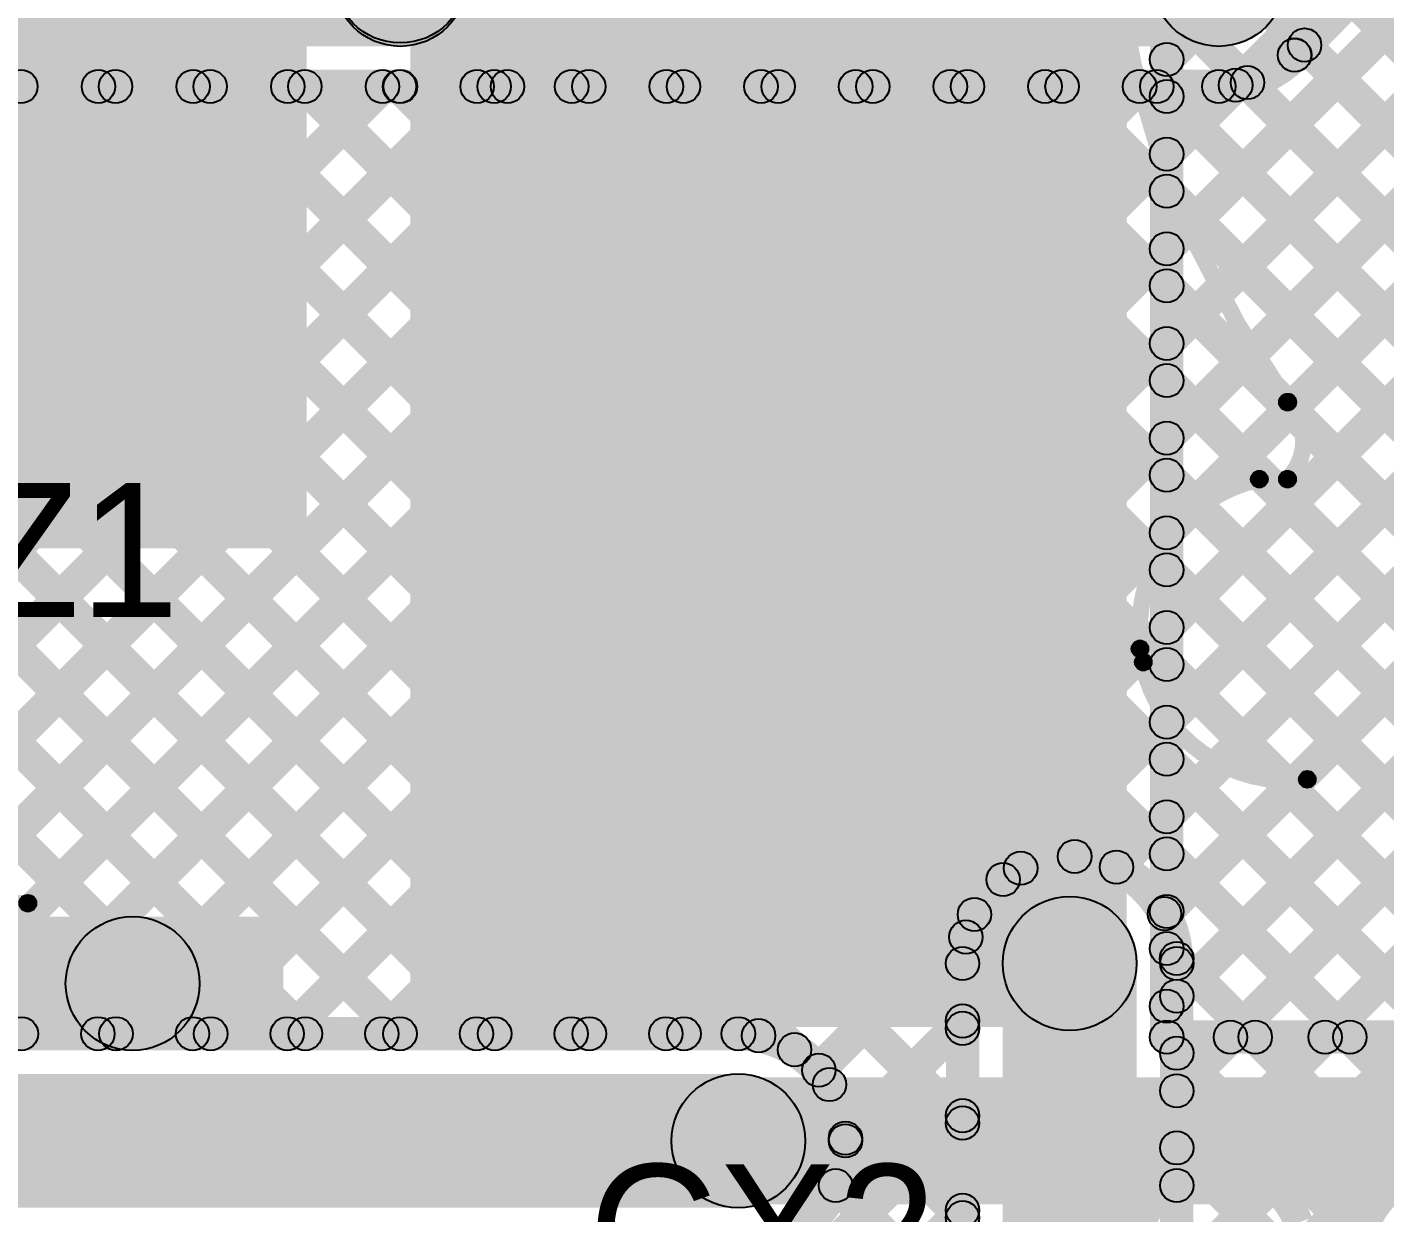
# Model space of a CAD drawing. Header units: millimetres. Extents: x -0.08 to 3.07, y -0.08 to 2.73.
# Drawn here: x 2.0165 to 2.4222, y 0.9255 to 1.2797 of the extents above; entities that cross this region are included whole.
import ezdxf

# ---------------------------------------------------------------- set-up
doc = ezdxf.new("R2010")
doc.units = ezdxf.units.MM
doc.header["$MEASUREMENT"] = 0
for name, color, linetype in [('BottomLayer', 5, 'Continuous'), ('TopLayer', 1, 'Continuous'), ('TopOverlay', 2, 'Continuous'), ('TopPaste', 8, 'Continuous'), ('TopSolder', 216, 'Continuous'), ('ViaHoleLayer', 16, 'Continuous')]:
    doc.layers.add(name, color=color, linetype=linetype)

# ---------------------------------------------------------------- blocks, each defined once
blk = doc.blocks.new('CR1220_2_47')
at = {"layer": 'TopOverlay'}
h = blk.add_hatch(color=2, dxfattribs=at)
edge = h.paths.add_edge_path()
edge.add_arc((-0.248, 0.282), 0.0025, 0, 360)
h = blk.add_hatch(color=2, dxfattribs=at)
edge = h.paths.add_edge_path()
edge.add_arc((-0.244, 0.283), 0.0025, 0, 360)
h = blk.add_hatch(color=2, dxfattribs=at)
edge = h.paths.add_edge_path()
edge.add_arc((-0.19332, 0.24732), 0.0025, 0, 360)
h = blk.add_hatch(color=2, dxfattribs=at)
edge = h.paths.add_edge_path()
edge.add_arc((-0.19332, 0.24732), 0.0025, 0, 360)
blk.add_hatch(color=2, dxfattribs=at).paths.add_polyline_path([(-0.19582, 0.24732), (-0.19082, 0.24732), (-0.19082, 0.2389), (-0.19582, 0.2389)])
h = blk.add_hatch(color=2, dxfattribs=at)
edge = h.paths.add_edge_path()
edge.add_arc((-0.19332, 0.2389), 0.0025, 0, 360)
h = blk.add_hatch(color=2, dxfattribs=at)
edge = h.paths.add_edge_path()
edge.add_arc((-0.19332, 0.2389), 0.0025, 0, 360)
h = blk.add_hatch(color=2, dxfattribs=at)
edge = h.paths.add_edge_path()
edge.add_arc((-0.17032, 0.2389), 0.0025, 0, 360)
h = blk.add_hatch(color=2, dxfattribs=at)
edge = h.paths.add_edge_path()
edge.add_arc((-0.17027, 0.23883), 0.0025, 0, 360)
h = blk.add_hatch(color=2, dxfattribs=at)
edge = h.paths.add_edge_path()
edge.add_arc((-0.283, 0.233), 0.0025, 0, 360)
at = {"layer": 'TopOverlay', "const_width": 0.005}
for points in [[(-0.17027, 0.23883, -0.544167), (0.28765, 0.05733)], [(-0.283, 0.233, -0.414214), (-0.244, 0.283)], [(-0.248, 0.282, -0.414214), (-0.19332, 0.24732)], [(-0.17032, 0.2389, -0.414214), (-0.19332, 0.2389)]]:
    blk.add_lwpolyline(points, format="xyb", dxfattribs=at)
at = {"layer": 'TopOverlay'}
for centre in [(-0.248, 0.282), (-0.244, 0.283), (-0.19332, 0.24732), (-0.19332, 0.24732), (-0.19332, 0.2389), (-0.19332, 0.2389), (-0.17032, 0.2389), (-0.17027, 0.23883), (-0.283, 0.233)]:
    blk.add_circle(centre, 0.0025, dxfattribs=at)
blk = doc.blocks.new('MCP7940N_I_SN_57')
at = {"layer": 'TopLayer'}
for points in [[(-0.07579, 0.08681), (-0.07579, 0.06319), (-0.13681, 0.06319), (-0.13681, 0.08681)], [(0.13681, 0.08681), (0.13681, 0.06319), (0.07579, 0.06319), (0.07579, 0.08681)], [(-0.07579, 0.03681), (-0.07579, 0.01319), (-0.13681, 0.01319), (-0.13681, 0.03681)], [(0.13681, 0.03681), (0.13681, 0.01319), (0.07579, 0.01319), (0.07579, 0.03681)], [(-0.07579, -0.01319), (-0.07579, -0.03681), (-0.13681, -0.03681), (-0.13681, -0.01319)], [(0.13681, -0.01319), (0.13681, -0.03681), (0.07579, -0.03681), (0.07579, -0.01319)], [(-0.07579, -0.06319), (-0.07579, -0.08681), (-0.13681, -0.08681), (-0.13681, -0.06319)], [(0.13681, -0.06319), (0.13681, -0.08681), (0.07579, -0.08681), (0.07579, -0.06319)]]:
    blk.add_hatch(color=1, dxfattribs=at).paths.add_polyline_path(points)
at = {"layer": 'TopOverlay'}
h = blk.add_hatch(color=2, dxfattribs=at)
edge = h.paths.add_edge_path()
edge.add_arc((-0.126, 0.1), 0.005, 0, 360)
h = blk.add_hatch(color=2, dxfattribs=at)
edge = h.paths.add_edge_path()
edge.add_arc((-0.116, 0.1), 0.005, 0, 360)
h = blk.add_hatch(color=2, dxfattribs=at)
edge = h.paths.add_edge_path()
edge.add_arc((-0.077, 0.099), 0.0025, 0, 360)
for points in [[(0.078, 0.1015), (0.078, 0.0965), (-0.077, 0.0965), (-0.077, 0.1015)], [(0.08, -0.0965), (0.08, -0.1015), (-0.075, -0.1015), (-0.075, -0.0965)]]:
    blk.add_hatch(color=2, dxfattribs=at).paths.add_polyline_path(points)
h = blk.add_hatch(color=2, dxfattribs=at)
edge = h.paths.add_edge_path()
edge.add_arc((0.078, 0.099), 0.0025, 0, 360)
h = blk.add_hatch(color=2, dxfattribs=at)
edge = h.paths.add_edge_path()
edge.add_arc((-0.075, -0.099), 0.0025, 0, 360)
h = blk.add_hatch(color=2, dxfattribs=at)
edge = h.paths.add_edge_path()
edge.add_arc((0.08, -0.099), 0.0025, 0, 360)
at = {"layer": 'TopPaste'}
for points in [[(-0.07579, 0.08681), (-0.07579, 0.06319), (-0.13681, 0.06319), (-0.13681, 0.08681)], [(0.13681, 0.08681), (0.13681, 0.06319), (0.07579, 0.06319), (0.07579, 0.08681)], [(-0.07579, 0.03681), (-0.07579, 0.01319), (-0.13681, 0.01319), (-0.13681, 0.03681)], [(0.13681, 0.03681), (0.13681, 0.01319), (0.07579, 0.01319), (0.07579, 0.03681)], [(-0.07579, -0.01319), (-0.07579, -0.03681), (-0.13681, -0.03681), (-0.13681, -0.01319)], [(0.13681, -0.01319), (0.13681, -0.03681), (0.07579, -0.03681), (0.07579, -0.01319)], [(-0.07579, -0.06319), (-0.07579, -0.08681), (-0.13681, -0.08681), (-0.13681, -0.06319)], [(0.13681, -0.06319), (0.13681, -0.08681), (0.07579, -0.08681), (0.07579, -0.06319)]]:
    blk.add_hatch(color=8, dxfattribs=at).paths.add_polyline_path(points)
at = {"layer": 'TopSolder'}
for points in [[(-0.07179, 0.09081), (-0.07179, 0.05919), (-0.14081, 0.05919), (-0.14081, 0.09081)], [(0.14081, 0.09081), (0.14081, 0.05919), (0.07179, 0.05919), (0.07179, 0.09081)], [(-0.07179, 0.04081), (-0.07179, 0.00919), (-0.14081, 0.00919), (-0.14081, 0.04081)], [(0.14081, 0.04081), (0.14081, 0.00919), (0.07179, 0.00919), (0.07179, 0.04081)], [(-0.07179, -0.00919), (-0.07179, -0.04081), (-0.14081, -0.04081), (-0.14081, -0.00919)], [(0.14081, -0.00919), (0.14081, -0.04081), (0.07179, -0.04081), (0.07179, -0.00919)], [(-0.07179, -0.05919), (-0.07179, -0.09081), (-0.14081, -0.09081), (-0.14081, -0.05919)], [(0.14081, -0.05919), (0.14081, -0.09081), (0.07179, -0.09081), (0.07179, -0.05919)]]:
    blk.add_hatch(color=216, dxfattribs=at).paths.add_polyline_path(points)
at = {"layer": 'TopOverlay', "const_width": 0.01}
blk.add_lwpolyline([(-0.116, 0.1, 1), (-0.126, 0.1, 1)], format="xyb", close=True, dxfattribs=at)
at = {"layer": 'TopOverlay'}
for centre, radius in [((-0.126, 0.1), 0.005), ((-0.116, 0.1), 0.005), ((-0.077, 0.099), 0.0025), ((0.078, 0.099), 0.0025), ((-0.075, -0.099), 0.0025), ((0.08, -0.099), 0.0025)]:
    blk.add_circle(centre, radius, dxfattribs=at)

msp = doc.modelspace()

# ---------------------------------------------------------------- hatches: boundary and pattern name
at = {"layer": 'BottomLayer'}
for points in [[(2.148, 1.682), (1.844, 1.682), (1.844, 1.274), (2.148, 1.274)], [(2.18259, 0.97546), (2.17552, 0.98254), (2.75396, 1.56098), (2.76104, 1.55391)], [(2.21088, 0.97546), (2.20381, 0.98254), (2.75396, 1.53269), (2.76104, 1.52562)], [(2.23858, 0.97489), (2.23151, 0.98196), (2.75396, 1.50441), (2.76104, 1.49734)], [(2.31691, 1.02492), (2.30984, 1.032), (2.75396, 1.47612), (2.76104, 1.46905)], [(2.12602, 0.97546), (2.11895, 0.98254), (2.60456, 1.46814), (2.61163, 1.46107)], [(2.15431, 0.97546), (2.14724, 0.98254), (2.62404, 1.45934), (2.63111, 1.45227)], [(2.34552, 1.02525), (2.33844, 1.03232), (2.75396, 1.44784), (2.76104, 1.44077)], [(2.35988, 1.01133), (2.3528, 1.0184), (2.75396, 1.41956), (2.76104, 1.41249)], [(2.36354, 0.9867), (2.35646, 0.99377), (2.75396, 1.39127), (2.76104, 1.3842)], [(2.128, 1.274), (2.128, 1.314), (2.37257, 1.314), (2.37257, 1.274)], [(2.39876, 1.26786), (2.39169, 1.27494), (2.41509, 1.29834), (2.42216, 1.29127)], [(2.40881, 1.28499), (2.41588, 1.29206), (2.70858, 0.99936), (2.70151, 0.99229)], [(2.39467, 1.27085), (2.40174, 1.27792), (2.69444, 0.98522), (2.68737, 0.97815)], [(1.841, 1.257), (1.841, 1.267), (2.128, 1.267), (2.128, 1.257)], [(2.09774, 0.97546), (2.09067, 0.98254), (2.37407, 1.26593), (2.38114, 1.25886)], [(2.128, 1.257), (2.128, 1.267), (2.16, 1.267), (2.16, 1.257)], [(2.128, 1.257), (2.128, 1.267), (2.16, 1.267), (2.16, 1.257)], [(2.16, 1.257), (2.16, 1.267), (2.37257, 1.267), (2.37257, 1.257)], [(2.3776, 1.25963), (2.38467, 1.2667), (2.6803, 0.97108), (2.67322, 0.96401)], [(1.72923, 1.25746), (1.7363, 1.26454), (2.0183, 0.98254), (2.01123, 0.97546)], [(1.75751, 1.25746), (1.76458, 1.26454), (2.04658, 0.98254), (2.03951, 0.97546)], [(1.7858, 1.25746), (1.79287, 1.26454), (2.07487, 0.98254), (2.0678, 0.97546)], [(1.8062, 1.02333), (1.79912, 1.0304), (2.03426, 1.26554), (2.04133, 1.25846)], [(1.82055, 1.0094), (1.81348, 1.01647), (2.06254, 1.26554), (2.06961, 1.25846)], [(1.81408, 1.25746), (1.82115, 1.26454), (2.10315, 0.98254), (2.09608, 0.97546)], [(1.82419, 0.95648), (1.81712, 0.96355), (2.11911, 1.26554), (2.12618, 1.25846)], [(1.82827, 0.90398), (1.8212, 0.91105), (2.17568, 1.26554), (2.18275, 1.25846)], [(1.83091, 0.9349), (1.82383, 0.94198), (2.14739, 1.26554), (2.15447, 1.25846)], [(1.83123, 0.9918), (1.82416, 0.99887), (2.09083, 1.26554), (2.0979, 1.25846)], [(1.83803, 0.88546), (1.83096, 0.89254), (2.20396, 1.26554), (2.21103, 1.25846)], [(1.84136, 1.25846), (1.84844, 1.26554), (2.13144, 0.98254), (2.12436, 0.97546)], [(1.86965, 1.25846), (1.87672, 1.26554), (2.15972, 0.98254), (2.15265, 0.97546)], [(1.89793, 1.25846), (1.905, 1.26554), (2.188, 0.98254), (2.18093, 0.97546)], [(1.92622, 1.25846), (1.93329, 1.26554), (2.21629, 0.98254), (2.20922, 0.97546)], [(1.94786, 0.967), (1.94078, 0.97407), (2.23225, 1.26554), (2.23932, 1.25846)], [(1.9545, 1.25846), (1.96157, 1.26554), (2.24934, 0.97777), (2.24227, 0.9707)], [(1.9846, 0.97546), (1.97753, 0.98254), (2.26053, 1.26554), (2.2676, 1.25846)], [(1.98279, 1.25846), (1.98986, 1.26554), (2.29954, 0.95586), (2.29246, 0.94879)], [(2.01289, 0.97546), (2.00582, 0.98254), (2.28882, 1.26554), (2.29589, 1.25846)], [(2.01107, 1.25846), (2.01814, 1.26554), (2.29954, 0.98414), (2.29246, 0.97707)], [(2.04117, 0.97546), (2.0341, 0.98254), (2.3171, 1.26554), (2.32417, 1.25846)], [(2.03936, 1.25846), (2.04643, 1.26554), (2.30053, 1.01144), (2.29345, 1.00436)], [(2.06946, 0.97546), (2.06238, 0.98254), (2.34538, 1.26554), (2.35246, 1.25846)], [(2.06764, 1.25846), (2.07471, 1.26554), (2.31164, 1.0286), (2.30457, 1.02153)], [(2.09592, 1.25846), (2.10299, 1.26554), (2.33303, 1.0355), (2.32596, 1.02843)], [(2.12421, 1.25846), (2.13128, 1.26554), (2.55302, 0.8438), (2.54595, 0.83673)], [(2.15249, 1.25846), (2.15956, 1.26554), (2.56716, 0.85794), (2.56009, 0.85087)], [(2.18078, 1.25846), (2.18785, 1.26554), (2.5813, 0.87208), (2.57423, 0.86501)], [(2.20906, 1.25846), (2.21613, 1.26554), (2.59544, 0.88622), (2.58837, 0.87915)], [(2.23735, 1.25846), (2.24442, 1.26554), (2.60959, 0.90037), (2.60251, 0.8933)], [(2.26563, 1.25846), (2.2727, 1.26554), (2.62373, 0.91451), (2.61666, 0.90744)], [(2.29391, 1.25846), (2.30098, 1.26554), (2.63787, 0.92865), (2.6308, 0.92158)], [(2.3222, 1.25846), (2.32927, 1.26554), (2.65201, 0.94279), (2.64494, 0.93572)], [(2.35048, 1.25846), (2.35755, 1.26554), (2.66615, 0.95694), (2.65908, 0.94986)], [(2.36354, 0.95842), (2.35646, 0.96549), (2.59249, 1.20151), (2.59956, 1.19444)], [(2.36354, 0.93013), (2.35646, 0.9372), (2.59873, 1.17947), (2.60581, 1.1724)], [(2.36354, 0.90185), (2.35646, 0.90892), (2.61425, 1.16671), (2.62133, 1.15964)], [(2.36354, 0.87356), (2.35646, 0.88063), (2.64244, 1.16661), (2.64951, 1.15954)], [(2.25657, 0.96459), (2.2495, 0.97166), (2.296, 1.01816), (2.30308, 1.01109)], [(2.35643, 0.99796), (2.3635, 1.00503), (2.53887, 0.82966), (2.5318, 0.82258)], [(2.301, 0.67369), (2.291, 0.67369), (2.291, 1), (2.301, 1)], [(2.348, 0.66043), (2.308, 0.66043), (2.308, 1), (2.348, 1)], [(2.365, 0.66043), (2.355, 0.66043), (2.355, 1), (2.365, 1)], [(2.26453, 0.94426), (2.25745, 0.95133), (2.29246, 0.98634), (2.29954, 0.97927)], [(1.966, 0.974), (1.966, 0.984), (2.229, 0.984), (2.229, 0.974)], [(2.35646, 0.96964), (2.36354, 0.97671), (2.52473, 0.81551), (2.51766, 0.80844)], [(1.966, 0.927), (1.966, 0.967), (2.229, 0.967), (2.229, 0.927)], [(2.2527, 0.96027), (2.25977, 0.96734), (2.29954, 0.92757), (2.29246, 0.9205)], [(1.97601, 0.62746), (1.96894, 0.63454), (2.29246, 0.95806), (2.29954, 0.95099)], [(2.35646, 0.94136), (2.36354, 0.94843), (2.51059, 0.80137), (2.50352, 0.7943)], [(2.25455, 0.93013), (2.26162, 0.9372), (2.29954, 0.89929), (2.29246, 0.89222)], [(2.0043, 0.62746), (1.99723, 0.63454), (2.29246, 0.92977), (2.29954, 0.9227)]]:
    msp.add_hatch(color=5, dxfattribs=at).paths.add_polyline_path(points)
h = msp.add_hatch(color=5, dxfattribs=at)
edge = h.paths.add_edge_path()
edge.add_arc((2.128, 1.295), 0.02, 0, 360)
h = msp.add_hatch(color=5, dxfattribs=at)
edge = h.paths.add_edge_path()
edge.add_arc((2.128, 1.294), 0.02, 0, 360)
h = msp.add_hatch(color=5, dxfattribs=at)
edge = h.paths.add_edge_path()
edge.add_arc((2.37257, 1.294), 0.02, 0, 360)
h = msp.add_hatch(color=5, dxfattribs=at)
edge = h.paths.add_edge_path()
edge.add_arc((2.37257, 1.294), 0.02, 0, 360)
h = msp.add_hatch(color=5, dxfattribs=at)
edge = h.paths.add_edge_path()
edge.add_arc((2.3982, 1.27438), 0.005, 0, 360)
h = msp.add_hatch(color=5, dxfattribs=at)
edge = h.paths.add_edge_path()
edge.add_arc((2.3952, 1.27137), 0.005, 0, 360)
h = msp.add_hatch(color=5, dxfattribs=at)
edge = h.paths.add_edge_path()
edge.add_arc((2.39522, 1.2714), 0.005, 0, 360)
h = msp.add_hatch(color=5, dxfattribs=at)
edge = h.paths.add_edge_path()
edge.add_arc((2.39522, 1.2714), 0.005, 0, 360)
h = msp.add_hatch(color=5, dxfattribs=at)
edge = h.paths.add_edge_path()
edge.add_arc((2.01461, 1.262), 0.005, 0, 360)
h = msp.add_hatch(color=5, dxfattribs=at)
edge = h.paths.add_edge_path()
edge.add_arc((2.03779, 1.262), 0.005, 0, 360)
h = msp.add_hatch(color=5, dxfattribs=at)
edge = h.paths.add_edge_path()
edge.add_arc((2.04289, 1.262), 0.005, 0, 360)
h = msp.add_hatch(color=5, dxfattribs=at)
edge = h.paths.add_edge_path()
edge.add_arc((2.06608, 1.262), 0.005, 0, 360)
h = msp.add_hatch(color=5, dxfattribs=at)
edge = h.paths.add_edge_path()
edge.add_arc((2.07117, 1.262), 0.005, 0, 360)
h = msp.add_hatch(color=5, dxfattribs=at)
edge = h.paths.add_edge_path()
edge.add_arc((2.09436, 1.262), 0.005, 0, 360)
h = msp.add_hatch(color=5, dxfattribs=at)
edge = h.paths.add_edge_path()
edge.add_arc((2.09946, 1.262), 0.005, 0, 360)
h = msp.add_hatch(color=5, dxfattribs=at)
edge = h.paths.add_edge_path()
edge.add_arc((2.12265, 1.262), 0.005, 0, 360)
h = msp.add_hatch(color=5, dxfattribs=at)
edge = h.paths.add_edge_path()
edge.add_arc((2.12774, 1.262), 0.005, 0, 360)
h = msp.add_hatch(color=5, dxfattribs=at)
edge = h.paths.add_edge_path()
edge.add_arc((2.128, 1.262), 0.005, 0, 360)
h = msp.add_hatch(color=5, dxfattribs=at)
edge = h.paths.add_edge_path()
edge.add_arc((2.128, 1.262), 0.005, 0, 360)
h = msp.add_hatch(color=5, dxfattribs=at)
edge = h.paths.add_edge_path()
edge.add_arc((2.128, 1.262), 0.005, 0, 360)
h = msp.add_hatch(color=5, dxfattribs=at)
edge = h.paths.add_edge_path()
edge.add_arc((2.15093, 1.262), 0.005, 0, 360)
h = msp.add_hatch(color=5, dxfattribs=at)
edge = h.paths.add_edge_path()
edge.add_arc((2.15603, 1.262), 0.005, 0, 360)
h = msp.add_hatch(color=5, dxfattribs=at)
edge = h.paths.add_edge_path()
edge.add_arc((2.16, 1.262), 0.005, 0, 360)
h = msp.add_hatch(color=5, dxfattribs=at)
edge = h.paths.add_edge_path()
edge.add_arc((2.16, 1.262), 0.005, 0, 360)
h = msp.add_hatch(color=5, dxfattribs=at)
edge = h.paths.add_edge_path()
edge.add_arc((2.16, 1.262), 0.005, 0, 360)
h = msp.add_hatch(color=5, dxfattribs=at)
edge = h.paths.add_edge_path()
edge.add_arc((2.17921, 1.262), 0.005, 0, 360)
h = msp.add_hatch(color=5, dxfattribs=at)
edge = h.paths.add_edge_path()
edge.add_arc((2.18431, 1.262), 0.005, 0, 360)
h = msp.add_hatch(color=5, dxfattribs=at)
edge = h.paths.add_edge_path()
edge.add_arc((2.2075, 1.262), 0.005, 0, 360)
h = msp.add_hatch(color=5, dxfattribs=at)
edge = h.paths.add_edge_path()
edge.add_arc((2.2126, 1.262), 0.005, 0, 360)
h = msp.add_hatch(color=5, dxfattribs=at)
edge = h.paths.add_edge_path()
edge.add_arc((2.23578, 1.262), 0.005, 0, 360)
h = msp.add_hatch(color=5, dxfattribs=at)
edge = h.paths.add_edge_path()
edge.add_arc((2.24088, 1.262), 0.005, 0, 360)
h = msp.add_hatch(color=5, dxfattribs=at)
edge = h.paths.add_edge_path()
edge.add_arc((2.26407, 1.262), 0.005, 0, 360)
h = msp.add_hatch(color=5, dxfattribs=at)
edge = h.paths.add_edge_path()
edge.add_arc((2.26917, 1.262), 0.005, 0, 360)
h = msp.add_hatch(color=5, dxfattribs=at)
edge = h.paths.add_edge_path()
edge.add_arc((2.29235, 1.262), 0.005, 0, 360)
h = msp.add_hatch(color=5, dxfattribs=at)
edge = h.paths.add_edge_path()
edge.add_arc((2.29745, 1.262), 0.005, 0, 360)
h = msp.add_hatch(color=5, dxfattribs=at)
edge = h.paths.add_edge_path()
edge.add_arc((2.32064, 1.262), 0.005, 0, 360)
h = msp.add_hatch(color=5, dxfattribs=at)
edge = h.paths.add_edge_path()
edge.add_arc((2.32573, 1.262), 0.005, 0, 360)
h = msp.add_hatch(color=5, dxfattribs=at)
edge = h.paths.add_edge_path()
edge.add_arc((2.34892, 1.262), 0.005, 0, 360)
h = msp.add_hatch(color=5, dxfattribs=at)
edge = h.paths.add_edge_path()
edge.add_arc((2.35402, 1.262), 0.005, 0, 360)
h = msp.add_hatch(color=5, dxfattribs=at)
edge = h.paths.add_edge_path()
edge.add_arc((2.37257, 1.262), 0.005, 0, 360)
h = msp.add_hatch(color=5, dxfattribs=at)
edge = h.paths.add_edge_path()
edge.add_arc((2.37257, 1.262), 0.005, 0, 360)
h = msp.add_hatch(color=5, dxfattribs=at)
edge = h.paths.add_edge_path()
edge.add_arc((2.37257, 1.262), 0.005, 0, 360)
h = msp.add_hatch(color=5, dxfattribs=at)
edge = h.paths.add_edge_path()
edge.add_arc((2.3776, 1.2624), 0.005, 0, 360)
h = msp.add_hatch(color=5, dxfattribs=at)
edge = h.paths.add_edge_path()
edge.add_arc((2.38113, 1.26317), 0.005, 0, 360)
h = msp.add_hatch(color=5, dxfattribs=at)
edge = h.paths.add_edge_path()
edge.add_arc((2.32949, 1.03197), 0.005, 0, 360)
h = msp.add_hatch(color=5, dxfattribs=at)
edge = h.paths.add_edge_path()
edge.add_arc((2.31337, 1.02846), 0.005, 0, 360)
h = msp.add_hatch(color=5, dxfattribs=at)
edge = h.paths.add_edge_path()
edge.add_arc((2.34198, 1.02878), 0.005, 0, 360)
h = msp.add_hatch(color=5, dxfattribs=at)
edge = h.paths.add_edge_path()
edge.add_arc((2.30811, 1.02507), 0.005, 0, 360)
h = msp.add_hatch(color=5, dxfattribs=at)
edge = h.paths.add_edge_path()
edge.add_arc((2.29954, 1.01463), 0.005, 0, 360)
h = msp.add_hatch(color=5, dxfattribs=at)
edge = h.paths.add_edge_path()
edge.add_arc((2.328, 1), 0.02, 0, 360)
h = msp.add_hatch(color=5, dxfattribs=at)
edge = h.paths.add_edge_path()
edge.add_arc((2.35634, 1.01486), 0.005, 0, 360)
h = msp.add_hatch(color=5, dxfattribs=at)
edge = h.paths.add_edge_path()
edge.add_arc((2.29699, 1.0079), 0.005, 0, 360)
h = msp.add_hatch(color=5, dxfattribs=at)
edge = h.paths.add_edge_path()
edge.add_arc((2.328, 1), 0.01181, 0, 360)
h = msp.add_hatch(color=5, dxfattribs=at)
edge = h.paths.add_edge_path()
edge.add_arc((2.35997, 1.00149), 0.005, 0, 360)
h = msp.add_hatch(color=5, dxfattribs=at)
edge = h.paths.add_edge_path()
edge.add_arc((2.296, 1), 0.005, 0, 360)
h = msp.add_hatch(color=5, dxfattribs=at)
edge = h.paths.add_edge_path()
edge.add_arc((2.296, 1), 0.005, 0, 360)
h = msp.add_hatch(color=5, dxfattribs=at)
edge = h.paths.add_edge_path()
edge.add_arc((2.36, 1), 0.005, 0, 360)
h = msp.add_hatch(color=5, dxfattribs=at)
edge = h.paths.add_edge_path()
edge.add_arc((2.36, 1), 0.005, 0, 360)
h = msp.add_hatch(color=5, dxfattribs=at)
edge = h.paths.add_edge_path()
edge.add_arc((2.36, 0.99024), 0.005, 0, 360)
h = msp.add_hatch(color=5, dxfattribs=at)
edge = h.paths.add_edge_path()
edge.add_arc((2.296, 0.98281), 0.005, 0, 360)
h = msp.add_hatch(color=5, dxfattribs=at)
edge = h.paths.add_edge_path()
edge.add_arc((2.01477, 0.979), 0.005, 0, 360)
h = msp.add_hatch(color=5, dxfattribs=at)
edge = h.paths.add_edge_path()
edge.add_arc((2.03764, 0.979), 0.005, 0, 360)
h = msp.add_hatch(color=5, dxfattribs=at)
edge = h.paths.add_edge_path()
edge.add_arc((2.04305, 0.979), 0.005, 0, 360)
h = msp.add_hatch(color=5, dxfattribs=at)
edge = h.paths.add_edge_path()
edge.add_arc((2.06592, 0.979), 0.005, 0, 360)
h = msp.add_hatch(color=5, dxfattribs=at)
edge = h.paths.add_edge_path()
edge.add_arc((2.07133, 0.979), 0.005, 0, 360)
h = msp.add_hatch(color=5, dxfattribs=at)
edge = h.paths.add_edge_path()
edge.add_arc((2.0942, 0.979), 0.005, 0, 360)
h = msp.add_hatch(color=5, dxfattribs=at)
edge = h.paths.add_edge_path()
edge.add_arc((2.09962, 0.979), 0.005, 0, 360)
h = msp.add_hatch(color=5, dxfattribs=at)
edge = h.paths.add_edge_path()
edge.add_arc((2.12249, 0.979), 0.005, 0, 360)
h = msp.add_hatch(color=5, dxfattribs=at)
edge = h.paths.add_edge_path()
edge.add_arc((2.1279, 0.979), 0.005, 0, 360)
h = msp.add_hatch(color=5, dxfattribs=at)
edge = h.paths.add_edge_path()
edge.add_arc((2.15077, 0.979), 0.005, 0, 360)
h = msp.add_hatch(color=5, dxfattribs=at)
edge = h.paths.add_edge_path()
edge.add_arc((2.15618, 0.979), 0.005, 0, 360)
h = msp.add_hatch(color=5, dxfattribs=at)
edge = h.paths.add_edge_path()
edge.add_arc((2.17906, 0.979), 0.005, 0, 360)
h = msp.add_hatch(color=5, dxfattribs=at)
edge = h.paths.add_edge_path()
edge.add_arc((2.18447, 0.979), 0.005, 0, 360)
h = msp.add_hatch(color=5, dxfattribs=at)
edge = h.paths.add_edge_path()
edge.add_arc((2.20734, 0.979), 0.005, 0, 360)
h = msp.add_hatch(color=5, dxfattribs=at)
edge = h.paths.add_edge_path()
edge.add_arc((2.21275, 0.979), 0.005, 0, 360)
h = msp.add_hatch(color=5, dxfattribs=at)
edge = h.paths.add_edge_path()
edge.add_arc((2.229, 0.979), 0.005, 0, 360)
h = msp.add_hatch(color=5, dxfattribs=at)
edge = h.paths.add_edge_path()
edge.add_arc((2.229, 0.979), 0.005, 0, 360)
h = msp.add_hatch(color=5, dxfattribs=at)
edge = h.paths.add_edge_path()
edge.add_arc((2.23505, 0.97842), 0.005, 0, 360)
h = msp.add_hatch(color=5, dxfattribs=at)
edge = h.paths.add_edge_path()
edge.add_arc((2.296, 0.98061), 0.005, 0, 360)
h = msp.add_hatch(color=5, dxfattribs=at)
edge = h.paths.add_edge_path()
edge.add_arc((2.24581, 0.97423), 0.005, 0, 360)
h = msp.add_hatch(color=5, dxfattribs=at)
edge = h.paths.add_edge_path()
edge.add_arc((2.36, 0.97317), 0.005, 0, 360)
h = msp.add_hatch(color=5, dxfattribs=at)
edge = h.paths.add_edge_path()
edge.add_arc((2.25304, 0.96813), 0.005, 0, 360)
h = msp.add_hatch(color=5, dxfattribs=at)
edge = h.paths.add_edge_path()
edge.add_arc((2.229, 0.947), 0.02, 0, 360)
h = msp.add_hatch(color=5, dxfattribs=at)
edge = h.paths.add_edge_path()
edge.add_arc((2.25623, 0.96381), 0.005, 0, 360)
h = msp.add_hatch(color=5, dxfattribs=at)
edge = h.paths.add_edge_path()
edge.add_arc((2.36, 0.96195), 0.005, 0, 360)
h = msp.add_hatch(color=5, dxfattribs=at)
edge = h.paths.add_edge_path()
edge.add_arc((2.229, 0.947), 0.01181, 0, 360)
h = msp.add_hatch(color=5, dxfattribs=at)
edge = h.paths.add_edge_path()
edge.add_arc((2.296, 0.95452), 0.005, 0, 360)
h = msp.add_hatch(color=5, dxfattribs=at)
edge = h.paths.add_edge_path()
edge.add_arc((2.296, 0.95232), 0.005, 0, 360)
h = msp.add_hatch(color=5, dxfattribs=at)
edge = h.paths.add_edge_path()
edge.add_arc((2.26099, 0.9478), 0.005, 0, 360)
h = msp.add_hatch(color=5, dxfattribs=at)
edge = h.paths.add_edge_path()
edge.add_arc((2.261, 0.947), 0.005, 0, 360)
h = msp.add_hatch(color=5, dxfattribs=at)
edge = h.paths.add_edge_path()
edge.add_arc((2.261, 0.947), 0.005, 0, 360)
h = msp.add_hatch(color=5, dxfattribs=at)
edge = h.paths.add_edge_path()
edge.add_arc((2.36, 0.94489), 0.005, 0, 360)
h = msp.add_hatch(color=5, dxfattribs=at)
edge = h.paths.add_edge_path()
edge.add_arc((2.25809, 0.93366), 0.005, 0, 360)
h = msp.add_hatch(color=5, dxfattribs=at)
edge = h.paths.add_edge_path()
edge.add_arc((2.36, 0.93367), 0.005, 0, 360)
h = msp.add_hatch(color=5, dxfattribs=at)
edge = h.paths.add_edge_path()
edge.add_arc((2.296, 0.92624), 0.005, 0, 360)
h = msp.add_hatch(color=5, dxfattribs=at)
edge = h.paths.add_edge_path()
edge.add_arc((2.296, 0.92404), 0.005, 0, 360)
at = {"layer": 'TopLayer'}
for points in [[(2.131, 0.981), (2.345, 0.981), (2.345, 1.652), (2.131, 1.652)], [(2.36054, 1.12512), (2.35346, 1.13219), (2.83446, 1.61319), (2.84154, 1.60612)], [(2.36054, 1.09684), (2.35346, 1.10391), (2.83446, 1.58491), (2.84154, 1.57784)], [(2.36054, 1.06855), (2.35346, 1.07562), (2.83446, 1.55662), (2.84154, 1.54955)], [(2.36054, 1.15341), (2.35346, 1.16048), (2.73652, 1.54354), (2.74359, 1.53646)], [(2.36054, 1.26654), (2.35346, 1.27362), (2.62338, 1.54354), (2.63046, 1.53646)], [(2.362, 0.978), (2.352, 0.978), (2.352, 1.54), (2.362, 1.54)], [(2.36054, 1.04027), (2.35346, 1.04734), (2.83446, 1.52834), (2.84154, 1.52127)], [(2.36054, 1.01199), (2.35346, 1.01906), (2.83446, 1.50006), (2.84154, 1.49299)], [(2.36054, 1.23826), (2.35346, 1.24533), (2.59372, 1.48559), (2.60079, 1.47852)], [(2.36054, 0.9837), (2.35346, 0.99077), (2.83446, 1.47177), (2.84154, 1.4647)], [(2.36054, 1.20998), (2.35346, 1.21705), (2.60456, 1.46814), (2.61163, 1.46107)], [(2.36054, 1.18169), (2.35346, 1.18876), (2.62404, 1.45934), (2.63111, 1.45227)], [(1.89, 1.124), (2.1, 1.124), (2.1, 1.444), (1.89, 1.444)], [(2.35346, 1.34034), (2.36054, 1.34741), (2.57941, 1.12854), (2.57234, 1.12146)], [(2.35346, 1.31205), (2.36054, 1.31912), (2.56654, 1.11312), (2.55946, 1.10605)], [(2.35346, 1.28377), (2.36054, 1.29084), (2.56654, 1.08484), (2.55946, 1.07777)], [(2.35346, 1.25548), (2.36054, 1.26255), (2.56654, 1.05655), (2.55946, 1.04948)], [(2.35346, 1.2272), (2.36054, 1.23427), (2.56654, 1.02827), (2.55946, 1.0212)], [(2.35346, 1.19891), (2.36054, 1.20598), (2.56654, 0.99998), (2.55946, 0.99291)], [(2.37958, 0.97446), (2.37251, 0.98154), (2.59249, 1.20151), (2.59956, 1.19444)], [(2.35346, 1.17063), (2.36054, 1.1777), (2.5567, 0.98154), (2.54963, 0.97446)], [(2.40787, 0.97446), (2.4008, 0.98154), (2.59873, 1.17947), (2.60581, 1.1724)], [(2.35346, 1.14235), (2.36054, 1.14942), (2.52842, 0.98154), (2.52135, 0.97446)], [(2.35346, 1.11406), (2.36054, 1.12113), (2.50013, 0.98154), (2.49306, 0.97446)], [(2.35346, 1.08578), (2.36054, 1.09285), (2.47185, 0.98154), (2.46478, 0.97446)], [(2.35346, 1.05749), (2.36054, 1.06456), (2.44356, 0.98154), (2.43649, 0.97446)], [(2.35346, 1.02921), (2.36054, 1.03628), (2.41528, 0.98154), (2.40821, 0.97446)], [(1.93943, 0.974), (1.93943, 1.014), (2.048, 1.014), (2.048, 0.974)], [(2.04, 0.974), (2.093, 0.974), (2.093, 1.014), (2.04, 1.014)], [(2.35346, 1.00092), (2.36054, 1.00799), (2.38699, 0.98154), (2.37992, 0.97446)], [(2.357, 0.973), (2.357, 0.983), (2.563, 0.983), (2.563, 0.973)], [(2.017, 0.928), (2.684, 0.928), (2.684, 0.966), (2.017, 0.966)]]:
    msp.add_hatch(color=1, dxfattribs=at).paths.add_polyline_path(points)
h = msp.add_hatch(color=1, dxfattribs=at)
edge = h.paths.add_edge_path()
edge.add_arc((2.357, 1.27008), 0.005, 0, 360)
h = msp.add_hatch(color=1, dxfattribs=at)
edge = h.paths.add_edge_path()
edge.add_arc((2.357, 1.25902), 0.005, 0, 360)
h = msp.add_hatch(color=1, dxfattribs=at)
edge = h.paths.add_edge_path()
edge.add_arc((2.357, 1.2418), 0.005, 0, 360)
h = msp.add_hatch(color=1, dxfattribs=at)
edge = h.paths.add_edge_path()
edge.add_arc((2.357, 1.23073), 0.005, 0, 360)
h = msp.add_hatch(color=1, dxfattribs=at)
edge = h.paths.add_edge_path()
edge.add_arc((2.357, 1.21351), 0.005, 0, 360)
h = msp.add_hatch(color=1, dxfattribs=at)
edge = h.paths.add_edge_path()
edge.add_arc((2.357, 1.20245), 0.005, 0, 360)
h = msp.add_hatch(color=1, dxfattribs=at)
edge = h.paths.add_edge_path()
edge.add_arc((2.357, 1.18523), 0.005, 0, 360)
h = msp.add_hatch(color=1, dxfattribs=at)
edge = h.paths.add_edge_path()
edge.add_arc((2.357, 1.17416), 0.005, 0, 360)
h = msp.add_hatch(color=1, dxfattribs=at)
edge = h.paths.add_edge_path()
edge.add_arc((2.357, 1.15694), 0.005, 0, 360)
h = msp.add_hatch(color=1, dxfattribs=at)
edge = h.paths.add_edge_path()
edge.add_arc((2.357, 1.14588), 0.005, 0, 360)
h = msp.add_hatch(color=1, dxfattribs=at)
edge = h.paths.add_edge_path()
edge.add_arc((2.357, 1.12866), 0.005, 0, 360)
h = msp.add_hatch(color=1, dxfattribs=at)
edge = h.paths.add_edge_path()
edge.add_arc((2.357, 1.1176), 0.005, 0, 360)
h = msp.add_hatch(color=1, dxfattribs=at)
edge = h.paths.add_edge_path()
edge.add_arc((2.357, 1.10037), 0.005, 0, 360)
h = msp.add_hatch(color=1, dxfattribs=at)
edge = h.paths.add_edge_path()
edge.add_arc((2.357, 1.08931), 0.005, 0, 360)
h = msp.add_hatch(color=1, dxfattribs=at)
edge = h.paths.add_edge_path()
edge.add_arc((2.357, 1.07209), 0.005, 0, 360)
h = msp.add_hatch(color=1, dxfattribs=at)
edge = h.paths.add_edge_path()
edge.add_arc((2.357, 1.06103), 0.005, 0, 360)
h = msp.add_hatch(color=1, dxfattribs=at)
edge = h.paths.add_edge_path()
edge.add_arc((2.357, 1.04381), 0.005, 0, 360)
h = msp.add_hatch(color=1, dxfattribs=at)
edge = h.paths.add_edge_path()
edge.add_arc((2.357, 1.03274), 0.005, 0, 360)
h = msp.add_hatch(color=1, dxfattribs=at)
edge = h.paths.add_edge_path()
edge.add_arc((2.357, 1.01552), 0.005, 0, 360)
h = msp.add_hatch(color=1, dxfattribs=at)
edge = h.paths.add_edge_path()
edge.add_arc((2.048, 0.994), 0.02, 0, 360)
h = msp.add_hatch(color=1, dxfattribs=at)
edge = h.paths.add_edge_path()
edge.add_arc((2.328, 1), 0.01181, 0, 360)
h = msp.add_hatch(color=1, dxfattribs=at)
edge = h.paths.add_edge_path()
edge.add_arc((2.357, 1.00446), 0.005, 0, 360)
h = msp.add_hatch(color=1, dxfattribs=at)
edge = h.paths.add_edge_path()
edge.add_arc((2.357, 0.98724), 0.005, 0, 360)
h = msp.add_hatch(color=1, dxfattribs=at)
edge = h.paths.add_edge_path()
edge.add_arc((2.357, 0.978), 0.005, 0, 360)
h = msp.add_hatch(color=1, dxfattribs=at)
edge = h.paths.add_edge_path()
edge.add_arc((2.357, 0.978), 0.005, 0, 360)
h = msp.add_hatch(color=1, dxfattribs=at)
edge = h.paths.add_edge_path()
edge.add_arc((2.37605, 0.978), 0.005, 0, 360)
h = msp.add_hatch(color=1, dxfattribs=at)
edge = h.paths.add_edge_path()
edge.add_arc((2.38346, 0.978), 0.005, 0, 360)
h = msp.add_hatch(color=1, dxfattribs=at)
edge = h.paths.add_edge_path()
edge.add_arc((2.40433, 0.978), 0.005, 0, 360)
h = msp.add_hatch(color=1, dxfattribs=at)
edge = h.paths.add_edge_path()
edge.add_arc((2.41174, 0.978), 0.005, 0, 360)
h = msp.add_hatch(color=1, dxfattribs=at)
edge = h.paths.add_edge_path()
edge.add_arc((2.229, 0.947), 0.01181, 0, 360)
at = {"layer": 'ViaHoleLayer'}
h = msp.add_hatch(color=16, dxfattribs=at)
edge = h.paths.add_edge_path()
edge.add_arc((2.328, 1), 0.00591, 0, 360)
h = msp.add_hatch(color=16, dxfattribs=at)
edge = h.paths.add_edge_path()
edge.add_arc((2.229, 0.947), 0.00591, 0, 360)

# ---------------------------------------------------------------- linework, layer by layer
at = {"layer": 'BottomLayer', "const_width": 0.01}
for points in [[(2.39522, 1.2714, -0.199231), (2.37257, 1.262)], [(2.3952, 1.27137, -0.198912), (2.37257, 1.262)], [(2.296, 1, -1), (2.36, 1)], [(2.229, 0.979, -0.414214), (2.261, 0.947)], [(2.261, 0.947, -0.414214), (2.229, 0.915)]]:
    msp.add_lwpolyline(points, format="xyb", dxfattribs=at)
at = {"layer": 'BottomLayer'}
for centre, radius in [((2.128, 1.295), 0.02), ((2.128, 1.294), 0.02), ((2.37257, 1.294), 0.02), ((2.37257, 1.294), 0.02), ((2.3982, 1.27438), 0.005), ((2.3952, 1.27137), 0.005), ((2.39522, 1.2714), 0.005), ((2.39522, 1.2714), 0.005), ((2.01461, 1.262), 0.005), ((2.03779, 1.262), 0.005), ((2.04289, 1.262), 0.005), ((2.06608, 1.262), 0.005), ((2.07117, 1.262), 0.005), ((2.09436, 1.262), 0.005), ((2.09946, 1.262), 0.005), ((2.12265, 1.262), 0.005), ((2.12774, 1.262), 0.005), ((2.128, 1.262), 0.005), ((2.128, 1.262), 0.005), ((2.128, 1.262), 0.005), ((2.15093, 1.262), 0.005), ((2.15603, 1.262), 0.005), ((2.16, 1.262), 0.005), ((2.16, 1.262), 0.005), ((2.16, 1.262), 0.005), ((2.17921, 1.262), 0.005), ((2.18431, 1.262), 0.005), ((2.2075, 1.262), 0.005), ((2.2126, 1.262), 0.005), ((2.23578, 1.262), 0.005), ((2.24088, 1.262), 0.005), ((2.26407, 1.262), 0.005), ((2.26917, 1.262), 0.005), ((2.29235, 1.262), 0.005), ((2.29745, 1.262), 0.005), ((2.32064, 1.262), 0.005), ((2.32573, 1.262), 0.005), ((2.34892, 1.262), 0.005), ((2.35402, 1.262), 0.005), ((2.37257, 1.262), 0.005), ((2.37257, 1.262), 0.005), ((2.37257, 1.262), 0.005), ((2.3776, 1.2624), 0.005), ((2.38113, 1.26317), 0.005), ((2.32949, 1.03197), 0.005), ((2.31337, 1.02846), 0.005), ((2.34198, 1.02878), 0.005), ((2.30811, 1.02507), 0.005), ((2.29954, 1.01463), 0.005), ((2.328, 1), 0.02), ((2.35634, 1.01486), 0.005), ((2.29699, 1.0079), 0.005), ((2.35997, 1.00149), 0.005), ((2.296, 1), 0.005), ((2.296, 1), 0.005), ((2.36, 1), 0.005), ((2.36, 1), 0.005), ((2.36, 0.99024), 0.005), ((2.296, 0.98281), 0.005), ((2.01477, 0.979), 0.005), ((2.03764, 0.979), 0.005), ((2.04305, 0.979), 0.005), ((2.06592, 0.979), 0.005), ((2.07133, 0.979), 0.005), ((2.0942, 0.979), 0.005), ((2.09962, 0.979), 0.005), ((2.12249, 0.979), 0.005), ((2.1279, 0.979), 0.005), ((2.15077, 0.979), 0.005), ((2.15618, 0.979), 0.005), ((2.17906, 0.979), 0.005), ((2.18447, 0.979), 0.005), ((2.20734, 0.979), 0.005), ((2.21275, 0.979), 0.005), ((2.229, 0.979), 0.005), ((2.229, 0.979), 0.005), ((2.23505, 0.97842), 0.005), ((2.296, 0.98061), 0.005), ((2.24581, 0.97423), 0.005), ((2.36, 0.97317), 0.005), ((2.25304, 0.96813), 0.005), ((2.229, 0.947), 0.02), ((2.25623, 0.96381), 0.005), ((2.36, 0.96195), 0.005), ((2.296, 0.95452), 0.005), ((2.296, 0.95232), 0.005), ((2.26099, 0.9478), 0.005), ((2.261, 0.947), 0.005), ((2.261, 0.947), 0.005), ((2.36, 0.94489), 0.005), ((2.25809, 0.93366), 0.005), ((2.36, 0.93367), 0.005), ((2.296, 0.92624), 0.005), ((2.296, 0.92404), 0.005)]:
    msp.add_circle(centre, radius, dxfattribs=at)
at = {"layer": 'TopLayer'}
for centre, radius in [((2.357, 1.27008), 0.005), ((2.357, 1.25902), 0.005), ((2.357, 1.2418), 0.005), ((2.357, 1.23073), 0.005), ((2.357, 1.21351), 0.005), ((2.357, 1.20245), 0.005), ((2.357, 1.18523), 0.005), ((2.357, 1.17416), 0.005), ((2.357, 1.15694), 0.005), ((2.357, 1.14588), 0.005), ((2.357, 1.12866), 0.005), ((2.357, 1.1176), 0.005), ((2.357, 1.10037), 0.005), ((2.357, 1.08931), 0.005), ((2.357, 1.07209), 0.005), ((2.357, 1.06103), 0.005), ((2.357, 1.04381), 0.005), ((2.357, 1.03274), 0.005), ((2.357, 1.01552), 0.005), ((2.048, 0.994), 0.02), ((2.357, 1.00446), 0.005), ((2.357, 0.98724), 0.005), ((2.357, 0.978), 0.005), ((2.357, 0.978), 0.005), ((2.37605, 0.978), 0.005), ((2.38346, 0.978), 0.005), ((2.40433, 0.978), 0.005), ((2.41174, 0.978), 0.005)]:
    msp.add_circle(centre, radius, dxfattribs=at)

# ---------------------------------------------------------------- block references
for name, p, rotation in [('CR1220_2_47', (2.632, 1.338), 90), ('MCP7940N_I_SN_57', (1.9417, 0.919), 180)]:
    msp.add_blockref(name, p, dxfattribs=dict(rotation=rotation))

# ---------------------------------------------------------------- texts
at = {"layer": 'TopOverlay'}
for s, p in [('LZ1', (1.96976, 1.10352)), ('CX2', (2.18419, 0.9))]:
    msp.add_text(s, height=0.04, dxfattribs=at).set_placement(p)
msp.add_text('COIN_CELL', height=0.07, rotation=360, dxfattribs=at).set_placement((2.337, 0.87036))

doc.saveas('drawing.dxf')
